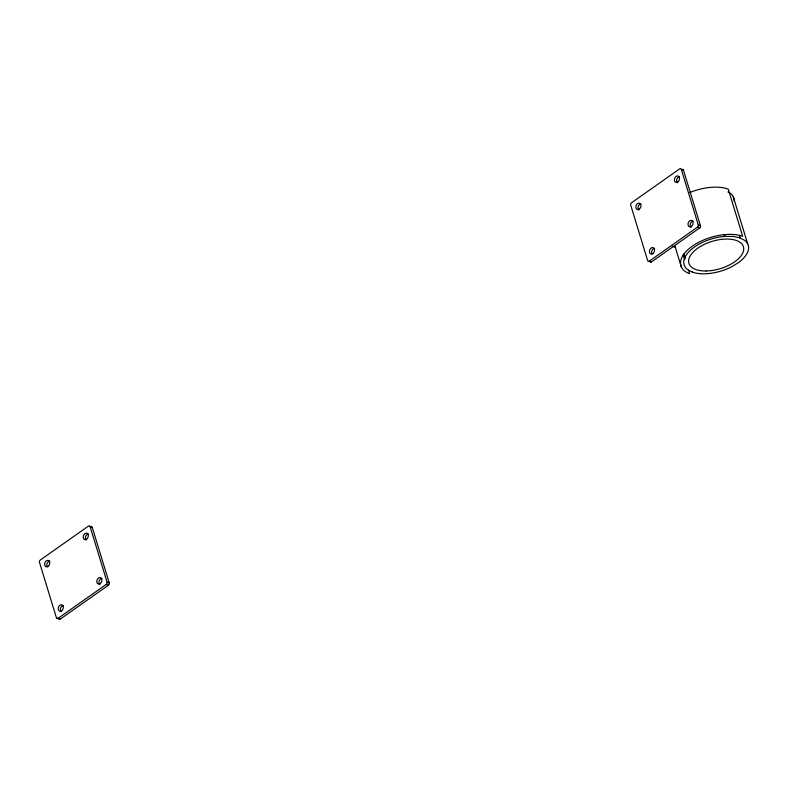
<?xml version="1.0" encoding="UTF-8"?>
<svg xmlns="http://www.w3.org/2000/svg" width="788" height="788" viewBox="0 0 788 788"><rect width="100%" height="100%" fill="white"/><g stroke="black" fill="none" stroke-linecap="round" stroke-linejoin="round"><path stroke-width="1.18" d="M56.44 617.812A1.674 1.212 -69.7 0 0 58.076 618.353L106.282 584.371A1.674 1.212 -69.7 0 0 107.06 582.135L90.088 526.601A1.674 1.212 -69.7 0 0 88.463 526.069L40.247 560.051A1.674 1.212 -69.7 0 0 39.469 562.287L56.44 617.812L58.617 618.619A1.674 1.212 -69.7 0 0 60.243 619.151L108.448 585.169A1.674 1.212 -69.7 0 0 109.237 582.933L92.255 527.408A1.674 1.212 -69.7 0 0 90.955 526.699M649.292 261.133L697.498 227.151A1.674 1.212 -69.7 0 0 698.276 224.915L681.305 169.381A1.674 1.212 -69.7 0 0 679.67 168.849L631.464 202.831A1.674 1.212 -69.7 0 0 630.686 205.067L647.657 260.592A1.674 1.212 -69.7 0 0 649.292 261.133L651.459 261.931L699.665 227.949A1.674 1.212 -69.7 0 0 700.453 225.713L683.472 170.188L681.305 169.381M692.159 271.949L692.77 272.264A33.52 16.765 -17 0 0 731.806 266.699L738.632 262.493A33.52 16.765 -17 0 0 744.591 240.301L739.577 237.779L732.968 236.439L725.216 236.361A33.52 16.765 -17 0 0 690.859 249.865A33.52 16.765 -17 0 0 687.757 269.742L692.77 272.264M698.276 224.915L700.453 225.713M697.498 227.151L699.665 227.949M672.223 246.191L675.631 247.452M90.088 526.601L92.255 527.408M107.06 582.135L109.237 582.933M106.282 584.371L108.448 585.169M58.076 618.353L60.243 619.151M727.964 191.996L730.161 193.109A33.52 16.765 -17 0 1 734.17 200.92M723.798 234.371L725.216 236.361M733.234 196.626L747.664 243.827M739.489 235.789L740.188 238.094M683.954 253.637L685.028 257.174M684.033 255.292L685.087 258.75M688.604 270.264L689.658 273.712A36.878 18.439 -17 0 1 692.307 246.201A36.878 18.439 -17 0 1 742.69 236.331L728.26 189.13A36.878 18.439 -17 0 0 689.845 192.518M683.186 254.77L684.595 259.38M674.942 246.083L681.275 266.797M47.25 566.759A3.349 2.423 -69.7 0 1 47.221 563.223A3.349 2.423 -69.7 0 1 49.831 561.145M86.266 540.066A3.349 2.423 -69.7 0 1 85.626 536.441A3.349 2.423 -69.7 0 1 88.404 533.949M61.277 611.675A3.349 2.423 -69.7 0 1 60.637 608.05A3.349 2.423 -69.7 0 1 63.414 605.558M99.869 584.509A3.349 2.423 -69.7 0 1 99.189 580.914A3.349 2.423 -69.7 0 1 101.948 578.372M638.91 210.032A3.349 2.423 -69.7 0 1 638.27 206.407A3.349 2.423 -69.7 0 1 641.048 203.915M652.05 253.953A3.349 2.423 -69.7 0 1 652.021 250.426A3.349 2.423 -69.7 0 1 654.631 248.338M691.086 227.289A3.349 2.423 -69.7 0 1 690.406 223.684A3.349 2.423 -69.7 0 1 693.164 221.152M677.483 182.846A3.349 2.423 -69.7 0 1 676.843 179.221A3.349 2.423 -69.7 0 1 679.611 176.729M681.847 169.647A1.674 1.212 -69.7 0 1 683.472 170.188M651.459 261.931A1.674 1.212 -69.7 0 1 649.834 261.399M86.611 539.179A3.349 2.423 -69.7 0 0 87.419 533.545A3.349 2.423 -69.7 0 0 83.252 536.49A3.349 2.423 -69.7 0 0 86.611 539.179M100.224 583.583A3.349 2.423 -69.7 0 0 100.982 577.949A3.349 2.423 -69.7 0 0 96.825 580.953A3.349 2.423 -69.7 0 0 100.224 583.583M61.622 610.789A3.349 2.423 -69.7 0 0 62.439 605.154A3.349 2.423 -69.7 0 0 58.263 608.1A3.349 2.423 -69.7 0 0 61.622 610.789M48.038 566.365A3.349 2.423 -69.7 0 0 48.856 560.731A3.349 2.423 -69.7 0 0 44.68 563.676A3.349 2.423 -69.7 0 0 48.038 566.365M652.838 253.569A3.349 2.423 -69.7 0 0 653.656 247.934A3.349 2.423 -69.7 0 0 649.479 250.879A3.349 2.423 -69.7 0 0 652.838 253.569M677.828 181.959A3.349 2.423 -69.7 0 0 678.635 176.325A3.349 2.423 -69.7 0 0 674.459 179.27A3.349 2.423 -69.7 0 0 677.828 181.959M639.255 209.145A3.349 2.423 -69.7 0 0 640.073 203.511A3.349 2.423 -69.7 0 0 635.896 206.456A3.349 2.423 -69.7 0 0 639.255 209.145M691.44 226.363A3.349 2.423 -69.7 0 0 692.189 220.729A3.349 2.423 -69.7 0 0 688.042 223.733A3.349 2.423 -69.7 0 0 691.44 226.363M706.028 270.983A28.496 14.243 -17 0 0 743.448 246.762A28.496 14.243 -17 0 0 699.055 247.314A28.496 14.243 -17 0 0 706.028 270.983"/></g></svg>
